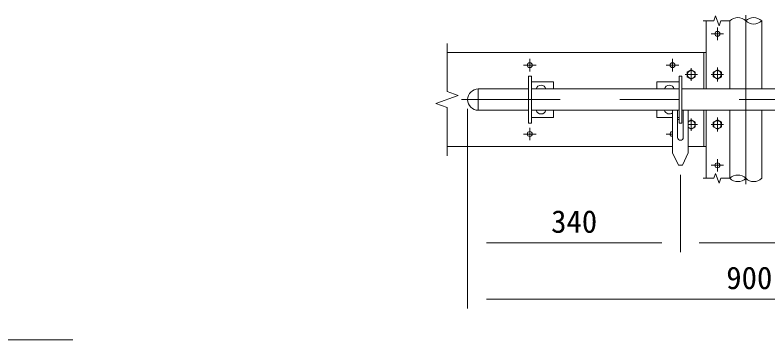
# Model space of a CAD drawing. Units: millimetres, scale not verified, with parts at other scales. Extents: x -6300 to 6300, y -4455 to 4455.
# Drawn here: x 1786 to 4192, y 1219 to 2257 of the extents above; entities that cross this region are included whole.
import ezdxf
from ezdxf.enums import TextEntityAlignment as Align

# ---------------------------------------------------------------- set-up
doc = ezdxf.new("R2010")
doc.units = ezdxf.units.MM
doc.header["$LTSCALE"] = 30
doc.linetypes.add('USER1', pattern=[50.8, 31.75, -6.35, 6.35, -6.35])
for name, color, linetype, lineweight in [('0-2_D-STR1', 1, 'Continuous', 18), ('0-3_D-STR3', 3, 'Continuous', 13), ('0-4_D-BMK', 2, 'USER1', 13), ('0-6_D-STR-DIM', 7, 'Continuous', 9)]:
    doc.layers.add(name, color=color, linetype=linetype, lineweight=lineweight)
doc.styles.add('ＭＳ ゴシック', font='')
doc.styles.get('ＭＳ ゴシック').set_extended_font_data('MS Gothic')

msp = doc.modelspace()

# ---------------------------------------------------------------- linework, layer by layer
at = {"layer": '0-2_D-STR1'}
for p, q in [((4070.35, 2021.35), (4070.35, 2238.93)), ((4171.95, 2021.35), (4171.95, 2238.93)), ((4070.35, 1735.77), (4070.35, 1953.35)), ((4171.95, 1735.77), (4171.95, 1953.35))]:
    msp.add_line(p, q, dxfattribs=at)
at = {"layer": '0-3_D-STR3'}
for p, q in [((3994.35, 2021.35), (3994.35, 2238.93)), ((3166.49, 2137.35), (3994.35, 2137.35)), ((3986.95, 2137.35), (3986.95, 2021.35)), ((3426.95, 2062.35), (3426.95, 1912.35)), ((3426.95, 2062.35), (3435.95, 2062.35)), ((3435.95, 2062.35), (3435.95, 1912.35)), ((3907.95, 2062.35), (3907.95, 1912.35)), ((3916.95, 2062.35), (3907.95, 2062.35)), ((3916.95, 2062.35), (3916.95, 1912.35)), ((3266.45, 2021.35), (3266.45, 1953.35)), ((3426.95, 2021.35), (3266.45, 2021.35)), ((3435.95, 2044.35), (3506.95, 2044.35)), ((3907.95, 2021.35), (3435.95, 2021.35)), ((3506.95, 2044.35), (3506.95, 2021.35)), ((3836.95, 2044.35), (3836.95, 2021.35)), ((3907.95, 2044.35), (3836.95, 2044.35)), ((4466.94, 2021.35), (3916.95, 2021.35)), ((3426.95, 1953.35), (3266.45, 1953.35)), ((3907.95, 1953.35), (3435.95, 1953.35)), ((3506.95, 1953.35), (3506.95, 1930.35)), ((3836.95, 1953.35), (3836.95, 1930.35)), ((3887.45, 1953.35), (3887.45, 1817.35)), ((3903.45, 1953.35), (3903.45, 1866.35)), ((4466.94, 1953.35), (3916.95, 1953.35)), ((3921.45, 1953.35), (3921.45, 1866.35)), ((3937.45, 1953.35), (3937.45, 1817.35)), ((3986.95, 1953.35), (3986.95, 1837.35)), ((3994.35, 1735.77), (3994.35, 1953.35)), ((3435.95, 1930.35), (3506.95, 1930.35)), ((3887.45, 1930.35), (3836.95, 1930.35)), ((3907.95, 1930.35), (3903.45, 1930.35)), ((3426.95, 1912.35), (3435.95, 1912.35)), ((3907.95, 1923.59), (3903.45, 1923.59)), ((3916.95, 1912.35), (3907.95, 1912.35)), ((3166.49, 1837.35), (3887.45, 1837.35)), ((3937.45, 1837.35), (3994.35, 1837.35)), ((3906.45, 1777.35), (3887.45, 1817.35)), ((3918.45, 1777.35), (3937.45, 1817.35)), ((3918.45, 1777.35), (3906.45, 1777.35))]:
    msp.add_line(p, q, dxfattribs=at)
for points in [[(3933.95, 2074.86), (3946.95, 2082.36), (3959.95, 2074.86), (3959.95, 2059.85), (3946.95, 2052.34), (3933.95, 2059.85)], [(4017.35, 2074.86), (4030.35, 2082.36), (4043.35, 2074.86), (4043.35, 2059.85), (4030.35, 2052.34), (4017.35, 2059.85)], [(4017.35, 1914.86), (4030.35, 1922.36), (4043.35, 1914.86), (4043.35, 1899.85), (4030.35, 1892.34), (4017.35, 1899.85)]]:
    msp.add_lwpolyline(points, close=True, dxfattribs=at)
msp.add_lwpolyline([(3937.45, 1916.88), (3946.95, 1922.36), (3959.95, 1914.86), (3959.95, 1899.85), (3946.95, 1892.34), (3937.45, 1897.82)], dxfattribs=at)
for centre, radius in [((4030.35, 2197.35), 8), ((3430.95, 2097.35), 8), ((3886.95, 2097.35), 8), ((3946.95, 2067.35), 12.5), ((4030.35, 2067.35), 12.5), ((4030.35, 1907.35), 12.5), ((3430.95, 1877.35), 8), ((4030.35, 1777.35), 8)]:
    msp.add_circle(centre, radius, dxfattribs=at)
for centre, radius, start, end in [((3266.45, 1987.35), 34, 90, 270), ((3466.95, 2017.35), 16, 14.47751, 165.52249), ((3876.95, 2017.35), 16, 14.47751, 165.52249), ((3466.95, 1957.35), 16, 194.47751, 345.52249), ((3876.95, 1957.35), 16, 194.47751, 311.0145), ((3946.95, 1907.35), 12.5, 220.54005, 139.45995), ((3886.95, 1877.35), 8, 86.41236, 273.58764), ((3912.45, 1866.35), 9, 180, 0)]:
    msp.add_arc(centre, radius, start, end, dxfattribs=at)
at = {"layer": '0-4_D-BMK'}
for p, q in [((4120.85, 1717.35), (4120.85, 2257.35)), ((4030.35, 2177.4), (4030.35, 2217.3)), ((4010.39, 2197.35), (4050.3, 2197.35)), ((3430.95, 2077.4), (3430.95, 2117.3)), ((3886.95, 2077.4), (3886.95, 2117.3)), ((3410.99, 2097.35), (3450.9, 2097.35)), ((3866.99, 2097.35), (3906.9, 2097.35)), ((3946.95, 2087.35), (3946.95, 2047.35)), ((4030.35, 2089.63), (4030.35, 2045.07)), ((3926.95, 2067.35), (3966.95, 2067.35)), ((4010.35, 2067.35), (4050.35, 2067.35)), ((5052.45, 1987.35), (3212.45, 1987.35)), ((3946.95, 1927.35), (3946.95, 1887.35)), ((4030.35, 1929.63), (4030.35, 1885.07)), ((3937.45, 1907.35), (3966.95, 1907.35)), ((4010.35, 1907.35), (4050.35, 1907.35)), ((3410.99, 1877.35), (3450.9, 1877.35)), ((3430.95, 1897.3), (3430.95, 1857.4)), ((3866.99, 1877.35), (3887.45, 1877.35)), ((3886.95, 1897.3), (3886.95, 1857.4)), ((4030.35, 1797.3), (4030.35, 1757.4)), ((4010.39, 1777.35), (4050.3, 1777.35))]:
    msp.add_line(p, q, dxfattribs=at)
at = {"layer": '0-6_D-STR-DIM'}
for p, q in [((4018.8, 2238.93), (3984.75, 2238.93)), ((4018.8, 2238.93), (4024.57, 2254.79)), ((4024.57, 2254.79), (4036.12, 2223.07)), ((4036.12, 2223.07), (4041.89, 2238.93)), ((4070.35, 2238.93), (4041.89, 2238.93)), ((3166.49, 2166.77), (3166.49, 2013)), ((3131.25, 1974.53), (3201.73, 2000.18)), ((3201.73, 2000.18), (3166.49, 2013)), ((3166.49, 1961.7), (3131.25, 1974.53)), ((3166.49, 1961.7), (3166.49, 1807.93)), ((3232.45, 1957.35), (3232.45, 1500.01)), ((3232.45, 1957.35), (3232.45, 1320.01)), ((3912.45, 1747.35), (3912.45, 1500.01)), ((3912.45, 1747.35), (3912.45, 1500.01)), ((4018.8, 1735.77), (3984.75, 1735.77)), ((4018.8, 1735.77), (4024.57, 1751.63)), ((4024.57, 1751.63), (4036.12, 1719.91)), ((4036.12, 1719.91), (4041.89, 1735.77)), ((4070.35, 1735.77), (4041.89, 1735.77)), ((3292.45, 1530.01), (3852.45, 1530.01)), ((3972.45, 1530.01), (4972.45, 1530.01)), ((3292.45, 1350.01), (4972.45, 1350.01)), ((743.12, 1219.48), (1971.22, 1219.48))]:
    msp.add_line(p, q, dxfattribs=at)
for centre, start, end in [((4095.75, 2213.37), 45.18146, 134.81854), ((4146.55, 2213.37), 45.18146, 134.81854), ((4146.55, 2264.49), 225.18146, 314.81854), ((4095.75, 1710.21), 45.18146, 134.81854), ((4095.75, 1761.33), 225.18146, 314.81854), ((4146.55, 1761.33), 225.18146, 314.81854)]:
    msp.add_arc(centre, 36.03, start, end, dxfattribs=at)

# ---------------------------------------------------------------- texts
at = {"layer": '0-6_D-STR-DIM', "style": 'ＭＳ ゴシック'}
for s, p in [('340', (3499.13, 1540.13)), ('900', (4058.76, 1360.13))]:
    msp.add_text(s, height=72.14, dxfattribs=at).set_placement(p, align=Align.BOTTOM_LEFT)

doc.saveas('drawing.dxf')
